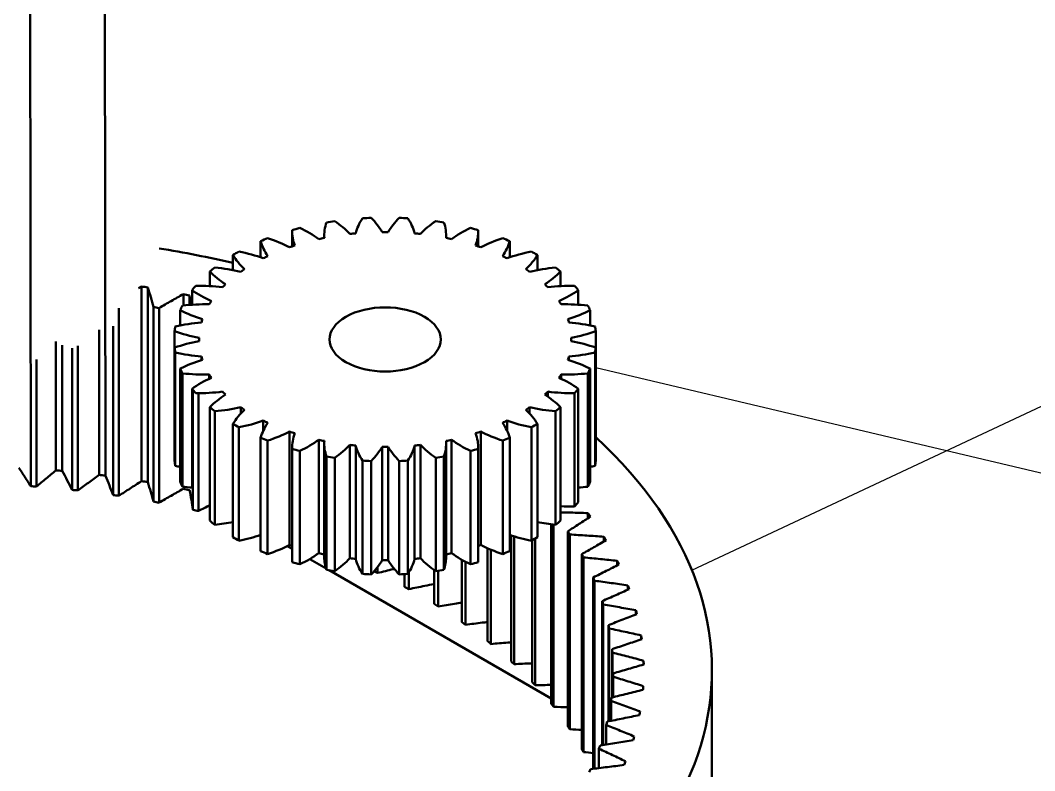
# Model space of a CAD drawing. Header units: inches. Extents: x 632 to 5727, y -9589 to -3994.
# Drawn here: x 769.9 to 822.1, y -4995.1 to -4956.5 of the extents above; entities that cross this region are included whole.
import ezdxf

# ---------------------------------------------------------------- set-up
doc = ezdxf.new("R2010")
doc.units = ezdxf.units.IN
doc.header["$MEASUREMENT"] = 0
doc.layers.add('visible line', color=7, linetype='Continuous', lineweight=50, plot=False)

msp = doc.modelspace()

# ---------------------------------------------------------------- linework, layer by layer
at = {"color": 2}
for p, q in [((804.48332, -4984.81819), (880.71413, -4949.06857)), ((799.54485, -4974.40399), (895.21887, -4997.00036))]:
    msp.add_line(p, q, dxfattribs=at)
at = {"layer": 'visible line', "extrusion": (-0.707107, -0.408248, 0.57735)}
for p, q in [((774.20649, -4875.22163, -5574.8673), (774.32023, -4979.9658)), ((770.33996, -4876.75823, -5574.8673), (770.47869, -4980.50522)), ((783.92522, -4968.16837), (783.92522, -4967.38557)), ((793.49903, -4968.16837), (793.49903, -4967.38557)), ((782.3065, -4968.73015), (782.3065, -4967.89255)), ((785.57935, -4967.73201), (785.57935, -4967.60593)), ((791.8449, -4967.73201), (791.8449, -4967.60593)), ((795.11775, -4968.73015), (795.11775, -4967.89255)), ((780.88159, -4969.3856), (780.88159, -4968.61164)), ((796.54266, -4969.3856), (796.54266, -4968.61164)), ((779.69461, -4970.20848), (779.69461, -4969.46266)), ((797.72964, -4970.20848), (797.72964, -4969.46266)), ((776.1829, -4970.2256), (776.1829, -4980.24078)), ((776.50444, -4970.27939), (776.50444, -4980.29458)), ((778.33315, -4970.62202), (778.33315, -4971.20406)), ((778.64814, -4970.68748), (778.64814, -4971.1753)), ((778.78161, -4971.16602), (778.78161, -4970.41975)), ((798.64264, -4971.16602), (798.64264, -4970.41975)), ((775.00882, -4971.34638), (775.00882, -4980.99972)), ((776.79376, -4971.28317), (776.79376, -4981.29836)), ((777.07806, -4971.33644), (777.07806, -4981.35163)), ((778.17035, -4972.22923), (778.17035, -4971.45384)), ((799.25389, -4972.22923), (799.25389, -4971.45384)), ((774.71923, -4972.27547), (774.71923, -4980.95697)), ((773.99342, -4972.45449), (773.99342, -4979.92389)), ((777.8794, -4973.37388), (777.8794, -4972.5335)), ((799.54485, -4973.37388), (799.54485, -4972.5335)), ((771.77354, -4973.06162), (771.77354, -4979.68781)), ((772.1043, -4973.24001), (772.1043, -4979.71767)), ((772.90508, -4973.27813), (772.90508, -4980.7243)), ((779.1407, -4973.04256), (779.1407, -4972.95369)), ((798.28355, -4973.04256), (798.28355, -4972.95369)), ((772.61138, -4973.401), (772.61138, -4980.69224)), ((777.8794, -4979.206), (777.8794, -4973.37388)), ((777.9176, -4979.45805), (777.9176, -4973.62593)), ((779.26066, -4974.01699), (779.26066, -4973.82587)), ((798.16359, -4974.01699), (798.16359, -4973.82587)), ((799.50665, -4979.45805), (799.50665, -4973.62593)), ((799.54485, -4979.206), (799.54485, -4973.37388)), ((770.77532, -4973.99388), (770.77532, -4980.52646)), ((778.17035, -4980.28566), (778.17035, -4974.45354)), ((778.28378, -4980.53005), (778.28378, -4974.69793)), ((779.66657, -4974.97517), (779.66657, -4974.76018)), ((797.75768, -4974.97517), (797.75768, -4974.76018)), ((799.14047, -4980.53005), (799.14047, -4974.69793)), ((799.25389, -4980.28566), (799.25389, -4974.45354)), ((778.78161, -4980.57348), (778.78161, -4975.48763)), ((778.8266, -4975.5456), (778.8266, -4981.71502)), ((779.10448, -4975.71735), (779.10448, -4981.77859)), ((797.07692, -4975.89534), (797.07692, -4975.63961)), ((798.45743, -4981.54905), (798.45743, -4975.71693)), ((798.64264, -4981.31975), (798.64264, -4975.48763)), ((779.69461, -4982.27684), (779.69461, -4976.44472)), ((781.28225, -4976.76905), (781.28225, -4976.43742)), ((796.142, -4976.76905), (796.142, -4976.43742)), ((797.72964, -4982.27684), (797.72964, -4976.44472)), ((779.94597, -4982.4841), (779.94597, -4976.65198)), ((779.94597, -4976.65198), (779.94597, -4976.65198)), ((779.94597, -4982.4841), (779.94597, -4976.65198)), ((797.47829, -4982.4841), (797.47829, -4976.65198)), ((780.88159, -4983.12786), (780.88159, -4977.29574)), ((781.19147, -4983.30677), (781.19147, -4977.47465)), ((782.44291, -4977.64733), (782.44291, -4977.12938)), ((794.98133, -4977.64733), (794.98133, -4977.12938)), ((796.23278, -4983.30677), (796.23278, -4977.47465)), ((796.54266, -4983.12786), (796.54266, -4977.29574)), ((782.3065, -4983.84695), (782.3065, -4978.01484)), ((783.79407, -4983.52659), (783.79407, -4977.69447)), ((793.63018, -4983.52659), (793.63018, -4977.69447)), ((795.11775, -4983.84695), (795.11775, -4978.01484)), ((782.66548, -4983.99208), (782.66548, -4978.15996)), ((783.92522, -4984.35393), (783.92522, -4978.52181)), ((785.29466, -4983.94763), (785.29466, -4978.11551)), ((785.57935, -4984.13357), (785.57935, -4978.30145)), ((786.89909, -4984.21183), (786.89909, -4978.37971)), ((787.20147, -4984.24261), (787.20147, -4978.4105)), ((788.5586, -4984.31116), (788.5586, -4978.47905)), ((788.86565, -4984.31116), (788.86565, -4978.47905)), ((790.22278, -4984.24261), (790.22278, -4978.4105)), ((790.52516, -4984.21183), (790.52516, -4978.37971)), ((791.8449, -4984.13357), (791.8449, -4978.30145)), ((792.12959, -4983.94763), (792.12959, -4978.11551)), ((793.49903, -4984.35393), (793.49903, -4978.52181)), ((794.75877, -4983.99208), (794.75877, -4978.15996)), ((783.92605, -4984.41226), (783.92605, -4978.58015)), ((784.32322, -4984.51919), (784.32322, -4978.68707)), ((785.69101, -4984.80662), (785.69101, -4978.9745)), ((786.11431, -4984.8721), (786.11431, -4979.03998)), ((791.30994, -4984.8721), (791.30994, -4979.03998)), ((791.73324, -4984.80662), (791.73324, -4978.9745)), ((793.10103, -4984.51919), (793.10103, -4978.68707)), ((793.4982, -4984.41226), (793.4982, -4978.58015)), ((787.54777, -4985.01803), (787.54777, -4979.18591)), ((787.98434, -4985.04008), (787.98434, -4979.20797)), ((789.43991, -4985.04008), (789.43991, -4979.20797)), ((789.87647, -4985.01803), (789.87647, -4979.18591)), ((799.13806, -4981.88762), (799.13806, -4982.15254)), ((779.94597, -4982.4841), (779.94597, -4982.4841)), ((797.25235, -4982.46079), (797.25235, -4991.69852)), ((797.37748, -4982.47432), (797.37748, -4991.85524)), ((795.18577, -4983.03218), (795.18577, -4989.51345)), ((795.34425, -4983.08281), (795.34425, -4989.65976)), ((796.42122, -4983.1997), (796.42122, -4990.73887)), ((798.10151, -4982.82821), (798.10151, -4992.8434)), ((798.20917, -4982.9892), (798.20917, -4993.00439)), ((799.96099, -4983.10114), (799.96099, -4983.3485)), ((793.97667, -4983.69396), (793.97667, -4988.48204)), ((794.15091, -4983.7692), (794.15091, -4988.62226)), ((796.27913, -4983.28092), (796.27913, -4990.58705)), ((792.6567, -4984.2895), (792.6567, -4987.49699)), ((798.82319, -4984.00188), (798.82319, -4994.01706)), ((798.91295, -4984.16648), (798.91295, -4994.18167)), ((788.31649, -4984.67319), (788.31649, -4984.96904)), ((792.846, -4984.39288), (792.846, -4987.63055)), ((800.64894, -4984.34234), (800.64894, -4984.57519)), ((789.70585, -4985.02787), (789.70585, -4985.68161)), ((789.9229, -4984.94564), (789.9229, -4985.80025)), ((791.23118, -4984.81863), (791.23118, -4986.56226)), ((791.43477, -4984.85389), (791.43477, -4986.68862)), ((799.41449, -4985.1996), (799.41449, -4995.04131)), ((799.48599, -4985.36717), (799.48599, -4995.03264)), ((801.19917, -4985.60624), (801.19917, -4985.827)), ((799.87303, -4986.41657), (799.87303, -4993.82877)), ((799.92597, -4986.58642), (799.92597, -4993.8203)), ((801.60944, -4986.88774), (801.60944, -4987.09841)), ((800.19695, -4987.64788), (800.19695, -4992.60325)), ((800.23113, -4987.81932), (800.23113, -4992.59641)), ((801.87811, -4988.18168), (801.87811, -4988.38391)), ((800.38496, -4988.88857), (800.38496, -4991.36982)), ((800.40024, -4989.06092), (800.40024, -4991.36612)), ((802.00409, -4989.48286), (802.00409, -4989.67804)), ((805.51901, -4999.99313), (805.51901, -4989.97795)), ((800.43261, -4990.30621), (800.43261, -4991.35828)), ((800.32812, -4991.55018), (800.32812, -4992.57699)), ((800.08718, -4992.78781), (800.08718, -4993.79449)), ((799.71077, -4994.01414), (799.71077, -4995.00534))]:
    msp.add_line(p, q, dxfattribs=at)
at = {"layer": 'visible line'}
for p, q in [((776.1829, -4970.2256), (776.02995, -4970.32261)), ((783.92605, -4983.73008), (783.6767, -4983.58612)), ((785.66871, -4984.7362), (784.83122, -4984.25268)), ((797.25235, -4991.42402), (785.82991, -4984.82927)), ((798.10151, -4991.91429), (798.02638, -4991.87091))]:
    msp.add_line(p, q, dxfattribs=at)
for centre, major_axis, start_param, end_param in [((791.72047, -4967.60593), (-6.14111, 0), -0.19098672, 0.03534983), ((788.71212, -4972.95369), (-10.85714, 0), -1.32917987, -1.28881401), ((781.47553, -4969.19083), (-6.14111, 0), -2.65334371, -2.42700715), ((793.2832, -4967.98878), (-6.14111, 0), -0.36551965, -0.1391831), ((788.71212, -4972.95369), (-10.85714, 0), -1.50371279, -1.46334693), ((782.71721, -4968.52248), (6.14111, 0), 0.31371602, 0.54005257), ((794.70703, -4968.52248), (-6.14111, 0), -0.54005257, -0.31371602), ((788.71212, -4972.95369), (-10.85714, 0), -1.67824572, -1.63787986), ((784.14105, -4967.98878), (6.14111, 0), 0.1391831, 0.36551965), ((795.94872, -4969.19083), (-6.14111, 0), -0.7145855, -0.48824895), ((788.71212, -4972.95369), (-10.85714, 0), -1.85277865, -1.81241278), ((785.70378, -4967.60593), (6.14111, 0), -0.03534983, 0.19098672), ((790.06633, -4967.38557), (-6.14111, 0), -0.0164538, 0.20988275), ((788.71212, -4972.95369), (-10.85714, 0), -1.15464694, -1.11428108), ((780.45372, -4969.9735), (-6.14111, 0), -2.47881078, -2.25247423), ((788.71212, -4972.95369), (-9.57143, 0), -1.41230381, -1.38022299), ((788.71212, -4972.95369), (-9.57143, 0), -1.58683673, -1.55475592), ((788.71212, -4972.95369), (-9.57143, 0), -1.76136966, -1.72928884), ((796.97053, -4969.9735), (-6.14111, 0), -0.88911843, -0.66278187), ((788.71212, -4972.95369), (-10.85714, 0), -2.02731157, -1.98694571), ((787.35792, -4967.38557), (6.14111, 0), -0.20988275, 0.0164538), ((788.71212, -4972.95369), (-10.85714, 0), -0.98011402, -0.93974816), ((788.37105, -4967.3344), (-6.14111, 0), 0.15807913, 0.38441568), ((779.68284, -4970.84673), (-6.14111, 0), -2.30427786, -2.0779413), ((788.71212, -4972.95369), (-9.57143, 0), -1.23777088, -1.20569007), ((788.71212, -4972.95369), (-9.57143, 0), -1.93590259, -1.90382177), ((797.74141, -4970.84673), (-6.14111, 0), -1.06365135, -0.8373148), ((789.0532, -4967.3344), (6.14111, 0), -0.38441568, -0.15807913), ((788.71212, -4972.95369), (-10.85714, 0), -2.2018445, -2.16147863), ((788.71212, -4972.95369), (-10.85714, 0), -0.80558109, -0.76521523), ((786.68613, -4967.45396), (-6.14111, 0), 0.33261205, 0.5589486), ((779.18631, -4971.78398), (-6.14111, 0), -2.12974493, -1.90340838), ((788.71212, -4972.95369), (-9.57143, 0), -1.06323796, -1.03115714), ((788.71212, -4972.95369), (-9.57143, 0), -2.11043551, -2.07835469), ((798.23794, -4971.78398), (-6.14111, 0), -1.23818428, -1.01184772), ((790.73812, -4967.45396), (6.14111, 0), -0.5589486, -0.33261205), ((788.71212, -4972.95369), (-10.85714, 0), -2.37637742, -2.33601156), ((788.71212, -4972.95369), (-9.57143, 0), -0.88870503, -0.85662422), ((788.71212, -4972.95369), (-9.57143, 0), -2.28496844, -2.25288762), ((788.71212, -4972.95369), (-10.85714, 0), -0.63104817, -0.59068231), ((785.06277, -4967.74063), (6.14111, 0), -2.63444768, -2.40811112), ((778.97922, -4972.75677), (-6.14111, 0), -1.95521201, -1.72887545), ((788.71212, -4972.95369), (-9.57143, 0), -0.71417211, -0.68209129), ((788.71212, -4972.95369), (-9.57143, 0), -2.45950136, -2.42742054), ((798.44503, -4972.75677), (-6.14111, 0), -1.4127172, -1.18638065), ((792.36148, -4967.74063), (6.14111, 0), -0.73348153, -0.50714498), ((788.71212, -4972.95369), (-10.85714, 0), -2.55091035, -2.51054448), ((788.71212, -4972.95369), (-10.85714, 0), -0.45651524, -0.41614938), ((779.06786, -4973.73554), (-6.14111, 0), -1.78067908, -1.55434253), ((788.71212, -4972.95369), (-9.57143, 0), -0.53963918, -0.50755837), ((788.71212, -4972.95369), (-9.57143, 0), -2.63403429, -2.60195347), ((798.35639, -4973.73554), (-6.14111, 0), -1.58725013, -1.36091357), ((788.71212, -4972.95369), (-10.85714, 0), -2.72544327, -2.68507741), ((783.55029, -4968.1857), (6.14111, 0), -2.45991475, -2.2335782), ((793.87396, -4968.1857), (6.14111, 0), -0.90801446, -0.6816779), ((788.71212, -4972.95369), (-10.85714, 0), -0.28198232, -0.24161646), ((779.44953, -4974.69056), (-6.14111, 0), -1.60614616, -1.3798096), ((788.71212, -4972.95369), (-9.57143, 0), -0.36510626, -0.33302544), ((788.71212, -4972.95369), (9.57143, 0), 0.33302544, 0.36510626), ((797.97472, -4974.69056), (-6.14111, 0), -1.76178305, -1.5354465), ((788.71212, -4972.95369), (10.85714, 0), 0.24161646, 0.28198232), ((782.19465, -4968.77564), (6.14111, 0), -2.28538183, -2.05904527), ((795.2296, -4968.77564), (6.14111, 0), -1.08254738, -0.85621083), ((788.71212, -4972.95369), (-10.85714, 0), -0.10744939, -0.06708353), ((780.11264, -4975.5928), (-6.14111, 0), -1.43161323, -1.20527668), ((788.71212, -4972.95369), (-9.57143, 0), -0.19057333, -0.15849252), ((788.71212, -4972.95369), (9.57143, 0), 0.15849252, 0.19057333), ((797.31161, -4975.5928), (-6.14111, 0), -1.93631598, -1.70997942), ((788.71212, -4972.95369), (10.85714, 0), 0.06708353, 0.10744939), ((781.03705, -4969.49253), (6.14111, 0), -2.1108489, -1.88451235), ((796.3872, -4969.49253), (6.14111, 0), -1.25708031, -1.03074375), ((781.03705, -4976.41485), (-6.14111, 0), -1.25708031, -1.03074375), ((788.71212, -4972.95369), (-9.57143, 0), -0.01604041, 0.01604041), ((788.71212, -4972.95369), (9.57143, 0), -0.01604041, 0.01604041), ((796.3872, -4976.41485), (-6.14111, 0), -2.1108489, -1.88451235), ((788.71212, -4972.95369), (-10.85714, 0), 0.06708353, 0.10744939), ((780.11264, -4970.31458), (6.14111, 0), -1.93631598, -1.70997942), ((788.71212, -4972.95369), (-9.57143, 0), 0.15849252, 0.19057333), ((788.71212, -4972.95369), (9.57143, 0), -0.19057333, -0.15849252), ((797.31161, -4970.31458), (6.14111, 0), -1.43161323, -1.20527668), ((788.71212, -4972.95369), (10.85714, 0), -0.10744939, -0.06708353), ((782.19465, -4977.13174), (-6.14111, 0), -1.08254738, -0.85621083), ((795.2296, -4977.13174), (-6.14111, 0), -2.28538183, -2.05904527), ((788.71212, -4972.95369), (-10.85714, 0), 0.24161646, 0.28198232), ((779.44953, -4971.21682), (6.14111, 0), -1.76178305, -1.5354465), ((788.71212, -4972.95369), (-9.57143, 0), 0.33302544, 0.36510626), ((788.71212, -4972.95369), (9.57143, 0), -0.36510626, -0.33302544), ((797.97472, -4971.21682), (6.14111, 0), -1.60614616, -1.3798096), ((788.71212, -4972.95369), (10.85714, 0), -0.28198232, -0.24161646), ((783.55029, -4977.72168), (-6.14111, 0), -0.90801446, -0.6816779), ((793.87396, -4977.72168), (-6.14111, 0), -2.45991475, -2.2335782), ((788.71212, -4972.95369), (10.85714, 0), -2.72544327, -2.68507741), ((779.06786, -4972.17184), (6.14111, 0), -1.58725013, -1.36091357), ((785.06277, -4978.16675), (-6.14111, 0), -0.73348153, -0.50714498), ((788.71212, -4972.95369), (9.57143, 0), -2.63403429, -2.60195347), ((788.71212, -4972.95369), (9.57143, 0), -0.53963918, -0.50755837), ((792.36148, -4978.16675), (-6.14111, 0), -2.63444768, -2.40811112), ((798.35639, -4972.17184), (6.14111, 0), -1.78067908, -1.55434253), ((788.71212, -4972.95369), (10.85714, 0), -0.45651524, -0.41614938), ((788.71212, -4972.95369), (10.85714, 0), -2.55091035, -2.51054424), ((778.97922, -4973.15061), (6.14111, 0), -1.41271627, -1.18638065), ((788.71212, -4972.95369), (9.57143, 0), -2.45950136, -2.42742054), ((788.71212, -4972.95369), (9.57143, 0), -0.71417211, -0.68209129), ((798.44503, -4973.15061), (6.14111, 0), -1.95521201, -1.72887545), ((788.71212, -4972.95369), (10.85714, 0), -0.63104817, -0.59068231), ((786.68613, -4978.45342), (-6.14111, 0), -0.5589486, -0.33261205), ((790.73812, -4978.45342), (6.14111, 0), 0.33261205, 0.5589486), ((788.71212, -4972.95369), (10.85714, 0), -2.37637742, -2.33601156), ((779.18631, -4974.1234), (6.14111, 0), -1.23818428, -1.01184772), ((788.37105, -4978.57299), (-6.14111, 0), -0.38441568, -0.15807913), ((788.71212, -4972.95369), (9.57143, 0), -2.28496844, -2.25288762), ((788.71212, -4972.95369), (9.57143, 0), -0.88870503, -0.85662422), ((789.0532, -4978.57299), (6.14111, 0), 0.15807913, 0.38441568), ((798.23794, -4974.1234), (6.14111, 0), -2.12974493, -1.90340838), ((788.71212, -4972.95369), (10.85714, 0), -0.80558109, -0.76521523), ((766.4429, -4989.97795), (-39.07611, 0), -0.56026441, 3.70185706), ((788.71212, -4972.95369), (10.85714, 0), -2.2018445, -2.16147863), ((779.68284, -4975.06065), (6.14111, 0), -1.06365135, -0.8373148), ((788.71212, -4972.95369), (9.57143, 0), -2.11043551, -2.07835469), ((790.06633, -4978.52181), (-6.14111, 0), -0.20988275, 0.0164538), ((788.71212, -4972.95369), (9.57143, 0), -1.06323796, -1.03115714), ((787.35792, -4978.52181), (6.14111, 0), -0.0164538, 0.20988275), ((797.74141, -4975.06065), (6.14111, 0), -2.30427786, -2.0779413), ((788.71212, -4972.95369), (10.85714, 0), -0.98011402, -0.93974816), ((780.45372, -4975.93388), (6.14111, 0), -0.88911843, -0.66278187), ((788.71212, -4972.95369), (9.57143, 0), -1.93590259, -1.90382177), ((791.72047, -4978.30145), (-6.14111, 0), -0.03534983, 0.19098672), ((781.47553, -4976.71655), (6.14111, 0), -0.7145855, -0.48824895), ((788.71212, -4972.95369), (9.57143, 0), -1.76136966, -1.72928884), ((793.2832, -4977.9186), (-6.14111, 0), 0.1391831, 0.36551965), ((782.71721, -4977.3849), (6.14111, 0), -0.54005257, -0.31371602), ((788.71212, -4972.95369), (9.57143, 0), -1.58683673, -1.55475592), ((794.70703, -4977.3849), (-6.14111, 0), 0.31371602, 0.54005257), ((784.14105, -4977.9186), (6.14111, 0), -0.36551965, -0.1391831), ((788.71212, -4972.95369), (9.57143, 0), -1.41230381, -1.38022299), ((795.94872, -4976.71655), (6.14111, 0), -2.65334371, -2.42700715), ((785.70378, -4978.30145), (6.14111, 0), -0.19098672, 0.03534983), ((788.71212, -4972.95369), (9.57143, 0), -1.23777088, -1.20569007), ((796.97053, -4975.93388), (6.14111, 0), -2.47881078, -2.25247423), ((788.71212, -4972.95369), (10.85714, 0), -2.02731157, -1.98694571), ((788.71212, -4972.95369), (10.85714, 0), -1.85277865, -1.81241278), ((788.71212, -4972.95369), (10.85714, 0), -1.32917987, -1.28881401), ((788.71212, -4972.95369), (10.85714, 0), -1.15464694, -1.11428108), ((788.71212, -4978.78581), (-10.85714, 0), 0.06708353, 0.10744939), ((780.11264, -4976.1467), (6.14111, 0), -1.93631598, -1.89259798), ((788.71212, -4972.95369), (10.85714, 0), -1.67824572, -1.63787986), ((788.71212, -4972.95369), (10.85714, 0), -1.50371279, -1.46334693), ((797.31161, -4976.1467), (6.14111, 0), -1.24899468, -1.20527668), ((788.71212, -4978.78581), (10.85714, 0), -0.10744939, -0.06708353), ((788.71212, -4978.78581), (-10.85714, 0), 0.24161646, 0.28198232), ((779.44953, -4977.04894), (6.14111, 0), -1.76178305, -1.6797734), ((797.97472, -4977.04894), (6.14111, 0), -1.46181925, -1.3798096), ((788.71212, -4978.78581), (10.85714, 0), -0.28198232, -0.24161646), ((779.06786, -4978.00396), (6.14111, 0), -1.48705574, -1.46856042), ((798.35639, -4978.00396), (6.14111, 0), -1.67303223, -1.55434253), ((788.71212, -4978.78581), (10.85714, 0), -0.45651524, -0.41614938), ((788.71212, -4978.78581), (10.85714, 0), -2.55091035, -2.51054424), ((778.97922, -4978.98273), (6.14111, 0), -1.41271627, -1.25583855), ((798.44503, -4978.98273), (6.14111, 0), -1.8857541, -1.72887545), ((788.71212, -4978.78581), (10.85714, 0), -0.63104817, -0.59068231), ((788.71212, -4978.78581), (10.85714, 0), -2.37637742, -2.33601156), ((779.18631, -4979.95552), (6.14111, 0), -1.23818428, -1.03783944), ((798.23794, -4979.95552), (6.14111, 0), -2.10375322, -1.90340838), ((788.71212, -4978.78581), (10.85714, 0), -0.80558109, -0.76521523), ((779.68284, -4980.89277), (6.14111, 0), -1.06365135, -0.8373148), ((788.71212, -4978.78581), (9.57143, 0), -2.11043551, -2.09453917), ((788.71212, -4978.78581), (9.57143, 0), -1.04705349, -1.03115714), ((797.74141, -4980.89277), (6.14111, 0), -2.30427786, -2.0779413), ((788.71212, -4978.78581), (10.85714, 0), -2.2018445, -2.16147863), ((780.45372, -4981.766), (6.14111, 0), -0.88911843, -0.66278187), ((788.71212, -4978.78581), (9.57143, 0), -1.93590259, -1.90424594), ((791.72047, -4984.13357), (-6.14111, 0), 0, 0.19098672), ((781.47553, -4982.54867), (6.14111, 0), -0.7145855, -0.48824895), ((788.71212, -4978.78581), (9.57143, 0), -1.76136966, -1.72928884), ((793.2832, -4983.75072), (-6.14111, 0), 0.1391831, 0.36551965), ((784.14105, -4983.75072), (6.14111, 0), -0.36551965, -0.1391831), ((788.71212, -4978.78581), (9.57143, 0), -1.41230381, -1.38022299), ((795.94872, -4982.54867), (6.14111, 0), -2.65334371, -2.42700715), ((785.70378, -4984.13357), (6.14111, 0), -0.19098672, 0), ((788.71212, -4978.78581), (9.57143, 0), -1.23734671, -1.20569007), ((796.97053, -4981.766), (6.14111, 0), -2.47881078, -2.25247423), ((788.71212, -4978.78581), (10.85714, 0), -0.98011402, -0.93974816), ((790.06633, -4984.35393), (-6.14111, 0), 0, 0.0164538), ((788.71212, -4978.78581), (10.85714, 0), -2.02731157, -1.98694571), ((788.71212, -4978.78581), (10.85714, 0), -1.85277865, -1.81241278), ((782.71721, -4983.21702), (6.14111, 0), -0.54005257, -0.31371602), ((788.71212, -4978.78581), (9.57143, 0), -1.58683673, -1.55475592), ((794.70703, -4983.21702), (-6.14111, 0), 0.31371602, 0.54005257), ((788.71212, -4978.78581), (10.85714, 0), -1.32917987, -1.28881401), ((788.71212, -4978.78581), (10.85714, 0), -1.15464694, -1.11428108), ((787.35792, -4984.35393), (6.14111, 0), -0.0164538, 0), ((788.71212, -4978.78581), (10.85714, 0), -1.67824572, -1.63787986), ((788.71212, -4978.78581), (10.85714, 0), -1.50371279, -1.46334693)]:
    msp.add_ellipse(centre, major_axis=major_axis, ratio=0.57735027, start_param=start_param, end_param=end_param, dxfattribs=at)
at = {"layer": 'visible line', "extrusion": (-5.23853e-32, 4.71845e-16, -1)}
msp.add_ellipse((766.4429, -4989.97795), major_axis=(39.07611, 0), ratio=0.57735027, start_param=4.98839339, end_param=5.09086174, dxfattribs=at)
at = {"layer": 'visible line', "extrusion": (9.9378e-30, 1.66533e-16, -1)}
msp.add_ellipse((788.71212, -4972.95369), major_axis=(-2.85714, 0), ratio=0.57735027, start_param=-5.49778714, end_param=0.78539816, dxfattribs=at)
at = {"layer": 'visible line'}
for points, knots in [([(776.1829, -4970.2256), (776.23656, -4970.23442), (776.29019, -4970.24331), (776.39737, -4970.26124), (776.45092, -4970.27028), (776.50444, -4970.27939)], [0, 0, 0, 0, 0.47762487, 0.47762487, 0.95524974, 0.95524974, 0.95524974, 0.95524974]), ([(776.50444, -4970.27939), (776.55596, -4970.44624), (776.60501, -4970.61346), (776.70059, -4970.94803), (776.74717, -4971.1156), (776.79376, -4971.28317)], [0, 0, 0, 0, 2.5128792, 2.5128792, 5.02821938, 5.02821938, 5.02821938, 5.02821938]), ([(777.07806, -4971.33644), (777.2862, -4971.21659), (777.49434, -4971.09674), (777.91198, -4970.85833), (778.12175, -4970.73961), (778.33315, -4970.62202)], [0, 0, 0, 0, 2.51636883, 2.51636883, 5.03027567, 5.03027567, 5.03027567, 5.03027567]), ([(778.33315, -4970.62202), (778.38574, -4970.63279), (778.43828, -4970.64363), (778.54327, -4970.66545), (778.59573, -4970.67643), (778.64814, -4970.68748)], [0, 0, 0, 0, 0.47762487, 0.47762487, 0.95524974, 0.95524974, 0.95524974, 0.95524974]), ([(776.79376, -4971.28317), (776.84121, -4971.29193), (776.88863, -4971.30075), (776.9834, -4971.31851), (777.03075, -4971.32744), (777.07806, -4971.33644)], [0, 0, 0, 0, 0.426448268, 0.426448268, 0.852896536, 0.852896536, 0.852896536, 0.852896536]), ([(770.47869, -4980.50522), (770.37802, -4980.34576), (770.27735, -4980.18631), (770.07383, -4979.86823), (769.97086, -4979.70939), (769.86557, -4979.55119)], [0, 0, 0, 0, 2.51636883, 2.51636883, 5.03027566, 5.03027566, 5.03027566, 5.03027566]), ([(771.77354, -4979.68781), (771.60451, -4979.82637), (771.43744, -4979.96587), (771.10551, -4980.24561), (770.94041, -4980.38603), (770.77532, -4980.52646)], [0, 0, 0, 0, 2.5128792, 2.5128792, 5.02821938, 5.02821938, 5.02821938, 5.02821938]), ([(772.1043, -4979.71767), (772.04921, -4979.71255), (771.99411, -4979.7075), (771.88386, -4979.69754), (771.82871, -4979.69264), (771.77354, -4979.68781)], [0, 0, 0, 0, 0.47762487, 0.47762487, 0.95524974, 0.95524974, 0.95524974, 0.95524974]), ([(772.61138, -4980.69224), (772.52843, -4980.52941), (772.44548, -4980.36659), (772.27731, -4980.0417), (772.19199, -4979.87942), (772.1043, -4979.71767)], [0, 0, 0, 0, 2.51636883, 2.51636883, 5.03027566, 5.03027566, 5.03027566, 5.03027566]), ([(773.99342, -4979.92389), (773.8095, -4980.05598), (773.62745, -4980.18908), (773.26545, -4980.4561), (773.08527, -4980.5902), (772.90508, -4980.7243)], [0, 0, 0, 0, 2.5128792, 2.5128792, 5.02821938, 5.02821938, 5.02821938, 5.02821938]), ([(774.32023, -4979.9658), (774.26582, -4979.95867), (774.21138, -4979.95161), (774.10244, -4979.93764), (774.04795, -4979.93073), (773.99342, -4979.92389)], [0, 0, 0, 0, 0.47762487, 0.47762487, 0.95524974, 0.95524974, 0.95524974, 0.95524974]), ([(774.71923, -4980.95697), (774.65433, -4980.79144), (774.58943, -4980.62591), (774.4573, -4980.29551), (774.38998, -4980.13043), (774.32023, -4979.9658)], [0, 0, 0, 0, 2.51636883, 2.51636883, 5.03027566, 5.03027566, 5.03027566, 5.03027566]), ([(770.77532, -4980.52646), (770.72591, -4980.52279), (770.67649, -4980.51919), (770.57761, -4980.51211), (770.52816, -4980.50863), (770.47869, -4980.50522)], [0, 0, 0, 0, 0.426448268, 0.426448268, 0.852896536, 0.852896536, 0.852896536, 0.852896536]), ([(776.1829, -4980.24078), (775.98483, -4980.36587), (775.78853, -4980.49204), (775.39793, -4980.74526), (775.20337, -4980.87249), (775.00882, -4980.99972)], [0, 0, 0, 0, 2.5128792, 2.5128792, 5.02821938, 5.02821938, 5.02821938, 5.02821938]), ([(776.50444, -4980.29458), (776.45092, -4980.28546), (776.39737, -4980.27643), (776.29019, -4980.25849), (776.23656, -4980.2496), (776.1829, -4980.24078)], [0, 0, 0, 0, 0.47762487, 0.47762487, 0.95524974, 0.95524974, 0.95524974, 0.95524974]), ([(776.79376, -4981.29836), (776.74717, -4981.13078), (776.70059, -4980.96321), (776.60501, -4980.62864), (776.55596, -4980.46143), (776.50444, -4980.29458)], [0, 0, 0, 0, 2.51636883, 2.51636883, 5.03027566, 5.03027566, 5.03027566, 5.03027566]), ([(778.33315, -4980.6372), (778.12175, -4980.75479), (777.91198, -4980.87351), (777.49434, -4981.11193), (777.2862, -4981.23178), (777.07806, -4981.35163)], [0, 0, 0, 0, 2.5128792, 2.5128792, 5.02821938, 5.02821938, 5.02821938, 5.02821938]), ([(778.64814, -4980.70267), (778.59573, -4980.69161), (778.54327, -4980.68063), (778.43828, -4980.65881), (778.38574, -4980.64797), (778.33315, -4980.6372)], [0, 0, 0, 0, 0.47762487, 0.47762487, 0.95524974, 0.95524974, 0.95524974, 0.95524974]), ([(772.90508, -4980.7243), (772.85617, -4980.71883), (772.80724, -4980.71342), (772.70934, -4980.70274), (772.66037, -4980.69745), (772.61138, -4980.69224)], [0, 0, 0, 0, 0.426448268, 0.426448268, 0.852896536, 0.852896536, 0.852896536, 0.852896536]), ([(775.00882, -4980.99972), (774.96061, -4980.99247), (774.91237, -4980.98529), (774.81584, -4980.97104), (774.76755, -4980.96397), (774.71923, -4980.95697)], [0, 0, 0, 0, 0.426448268, 0.426448268, 0.852896536, 0.852896536, 0.852896536, 0.852896536]), ([(778.8266, -4981.71502), (778.79852, -4981.54608), (778.77044, -4981.37714), (778.71181, -4981.03974), (778.68123, -4980.87107), (778.64814, -4980.70267)], [0, 0, 0, 0, 2.51636883, 2.51636883, 5.03027566, 5.03027566, 5.03027566, 5.03027566]), ([(777.07806, -4981.35163), (777.03075, -4981.34263), (776.9834, -4981.33369), (776.88863, -4981.31593), (776.84121, -4981.30712), (776.79376, -4981.29836)], [0, 0, 0, 0, 0.426448268, 0.426448268, 0.852896536, 0.852896536, 0.852896536, 0.852896536]), ([(779.10448, -4981.77859), (779.05825, -4981.76788), (779.01198, -4981.75723), (778.91935, -4981.73604), (778.873, -4981.7255), (778.8266, -4981.71502)], [0, 0, 0, 0, 0.426448268, 0.426448268, 0.852896536, 0.852896536, 0.852896536, 0.852896536]), ([(797.72964, -4981.84845), (797.90594, -4981.85269), (798.08221, -4981.85705), (798.55162, -4981.86933), (798.84501, -4981.87775), (799.13806, -4981.88762)], [1.00574933, 1.00574933, 1.00574933, 1.00574933, 2.51636884, 2.51636884, 5.03027568, 5.03027568, 5.03027568, 5.03027568]), ([(799.26849, -4982.06563), (799.07668, -4982.19393), (798.88282, -4982.32135), (798.49331, -4982.57514), (798.29741, -4982.70167), (798.10151, -4982.82821)], [0, 0, 0, 0, 2.5128792, 2.5128792, 5.02821938, 5.02821938, 5.02821938, 5.02821938]), ([(799.13806, -4981.88762), (799.16004, -4981.91723), (799.1819, -4981.94687), (799.22538, -4982.00621), (799.247, -4982.0359), (799.26849, -4982.06563)], [0, 0, 0, 0, 0.47762487, 0.47762487, 0.95524974, 0.95524974, 0.95524974, 0.95524974]), ([(798.10151, -4982.82821), (798.11966, -4982.855), (798.1377, -4982.88181), (798.17359, -4982.93547), (798.19143, -4982.96233), (798.20917, -4982.9892)], [0, 0, 0, 0, 0.426448268, 0.426448268, 0.852896536, 0.852896536, 0.852896536, 0.852896536]), ([(798.20917, -4982.9892), (798.50153, -4983.0069), (798.79389, -4983.0246), (799.37774, -4983.06141), (799.66961, -4983.08055), (799.96099, -4983.10114)], [0, 0, 0, 0, 2.51636883, 2.51636883, 5.03027567, 5.03027567, 5.03027567, 5.03027567]), ([(799.96099, -4983.10114), (799.97967, -4983.13149), (799.99823, -4983.16187), (800.0351, -4983.22268), (800.05341, -4983.25311), (800.0716, -4983.28356)], [0, 0, 0, 0, 0.47762487, 0.47762487, 0.95524974, 0.95524974, 0.95524974, 0.95524974]), ([(800.0716, -4983.28356), (799.86608, -4983.40458), (799.65861, -4983.52464), (799.24201, -4983.76366), (799.0326, -4983.88277), (798.82319, -4984.00188)], [0, 0, 0, 0, 2.5128792, 2.5128792, 5.02821938, 5.02821938, 5.02821938, 5.02821938]), ([(798.82319, -4984.00188), (798.83836, -4984.02927), (798.85343, -4984.05669), (798.88335, -4984.11156), (798.8982, -4984.13901), (798.91295, -4984.16648)], [0, 0, 0, 0, 0.426448268, 0.426448268, 0.852896536, 0.852896536, 0.852896536, 0.852896536]), ([(798.91295, -4984.16648), (799.20278, -4984.19485), (799.49261, -4984.22322), (800.07123, -4984.28134), (800.36041, -4984.31113), (800.64894, -4984.34234)], [0, 0, 0, 0, 2.51636883, 2.51636883, 5.03027567, 5.03027567, 5.03027567, 5.03027567]), ([(789.17641, -4984.75817), (789.16027, -4984.76209), (789.14412, -4984.76602), (788.85726, -4984.83584), (788.58687, -4984.90244), (788.31649, -4984.96904)], [2.36293619, 2.36293619, 2.36293619, 2.36293619, 2.5128792, 2.5128792, 5.02821938, 5.02821938, 5.02821938, 5.02821938]), ([(800.73929, -4984.52845), (800.52089, -4984.6417), (800.30065, -4984.75392), (799.85863, -4984.9772), (799.63656, -4985.0884), (799.41449, -4985.1996)], [0, 0, 0, 0, 2.5128792, 2.5128792, 5.02821938, 5.02821938, 5.02821938, 5.02821938]), ([(800.64894, -4984.34234), (800.66426, -4984.37332), (800.67944, -4984.40432), (800.70956, -4984.46635), (800.72449, -4984.49739), (800.73929, -4984.52845)], [0, 0, 0, 0, 0.47762487, 0.47762487, 0.95524974, 0.95524974, 0.95524974, 0.95524974]), ([(788.31649, -4984.96904), (788.27836, -4984.95054), (788.24015, -4984.93208), (788.18064, -4984.90345), (788.15939, -4984.89325), (788.13811, -4984.88307)], [0, 0, 0, 0, 0.426448268, 0.426448268, 0.663044605, 0.663044605, 0.663044605, 0.663044605]), ([(799.41449, -4985.1996), (799.42662, -4985.2275), (799.43865, -4985.25541), (799.46248, -4985.31127), (799.47429, -4985.33921), (799.48599, -4985.36717)], [0, 0, 0, 0, 0.426448268, 0.426448268, 0.852896536, 0.852896536, 0.852896536, 0.852896536]), ([(789.9229, -4985.80025), (789.88688, -4985.78039), (789.85078, -4985.76057), (789.77843, -4985.72102), (789.74217, -4985.70129), (789.70585, -4985.68161)], [0, 0, 0, 0, 0.426448268, 0.426448268, 0.852896536, 0.852896536, 0.852896536, 0.852896536]), ([(791.23118, -4985.53625), (791.07212, -4985.56762), (790.91327, -4985.59934), (790.47721, -4985.68712), (790.20006, -4985.74369), (789.9229, -4985.80025)], [1.07450095, 1.07450095, 1.07450095, 1.07450095, 2.5128792, 2.5128792, 5.02821938, 5.02821938, 5.02821938, 5.02821938]), ([(799.48599, -4985.36717), (799.77212, -4985.40609), (800.05824, -4985.44501), (800.62932, -4985.5242), (800.91465, -4985.56452), (801.19917, -4985.60624)], [0, 0, 0, 0, 2.51636883, 2.51636883, 5.03027567, 5.03027567, 5.03027567, 5.03027567]), ([(801.26889, -4985.79528), (801.03849, -4985.9003), (800.80636, -4986.00423), (800.34071, -4986.21088), (800.10687, -4986.31373), (799.87303, -4986.41657)], [0, 0, 0, 0, 2.5128792, 2.5128792, 5.02821938, 5.02821938, 5.02821938, 5.02821938]), ([(801.19917, -4985.60624), (801.21104, -4985.63771), (801.22279, -4985.6692), (801.24603, -4985.73222), (801.25753, -4985.76374), (801.26889, -4985.79528)], [0, 0, 0, 0, 0.47762487, 0.47762487, 0.95524974, 0.95524974, 0.95524974, 0.95524974]), ([(791.43477, -4986.68862), (791.401, -4986.66747), (791.36715, -4986.64637), (791.29928, -4986.60425), (791.26527, -4986.58323), (791.23118, -4986.56226)], [0, 0, 0, 0, 0.426448268, 0.426448268, 0.852896536, 0.852896536, 0.852896536, 0.852896536]), ([(792.6567, -4986.49082), (792.53216, -4986.51052), (792.40772, -4986.53041), (792.00038, -4986.59601), (791.71758, -4986.64231), (791.43477, -4986.68862)], [1.40778644, 1.40778644, 1.40778644, 1.40778644, 2.5128792, 2.5128792, 5.02821938, 5.02821938, 5.02821938, 5.02821938]), ([(799.87303, -4986.41657), (799.88207, -4986.44486), (799.891, -4986.47315), (799.90865, -4986.52977), (799.91737, -4986.55809), (799.92597, -4986.58642)], [0, 0, 0, 0, 0.426448268, 0.426448268, 0.852896536, 0.852896536, 0.852896536, 0.852896536]), ([(799.92597, -4986.58642), (800.20725, -4986.63574), (800.48852, -4986.68506), (801.04975, -4986.785), (801.33007, -4986.83569), (801.60944, -4986.88774)], [0, 0, 0, 0, 2.51636883, 2.51636883, 5.03027567, 5.03027567, 5.03027567, 5.03027567]), ([(801.60944, -4986.88774), (801.61783, -4986.91958), (801.6261, -4986.95144), (801.64237, -4987.01518), (801.65038, -4987.04706), (801.65825, -4987.07895)], [0, 0, 0, 0, 0.47762487, 0.47762487, 0.95524974, 0.95524974, 0.95524974, 0.95524974]), ([(801.65825, -4987.07895), (801.41678, -4987.17533), (801.1737, -4987.27055), (800.68628, -4987.45973), (800.44162, -4987.5538), (800.19695, -4987.64788)], [0, 0, 0, 0, 2.5128792, 2.5128792, 5.02821938, 5.02821938, 5.02821938, 5.02821938]), ([(792.846, -4987.63055), (792.81462, -4987.60821), (792.78315, -4987.58591), (792.72005, -4987.54139), (792.68842, -4987.51917), (792.6567, -4987.49699)], [0, 0, 0, 0, 0.426448268, 0.426448268, 0.852896536, 0.852896536, 0.852896536, 0.852896536]), ([(793.97667, -4987.49114), (793.8871, -4987.50192), (793.79757, -4987.51279), (793.42065, -4987.55884), (793.13332, -4987.59469), (792.846, -4987.63055)], [1.72982316, 1.72982316, 1.72982316, 1.72982316, 2.5128792, 2.5128792, 5.02821938, 5.02821938, 5.02821938, 5.02821938]), ([(800.19695, -4987.64788), (800.20287, -4987.67644), (800.20867, -4987.70501), (800.22007, -4987.76215), (800.22565, -4987.79073), (800.23113, -4987.81932)], [0, 0, 0, 0, 0.426448268, 0.426448268, 0.852896536, 0.852896536, 0.852896536, 0.852896536]), ([(800.23113, -4987.81932), (800.50642, -4987.87884), (800.78171, -4987.93837), (801.33083, -4988.05866), (801.60502, -4988.11951), (801.87811, -4988.18168)], [0, 0, 0, 0, 2.51636883, 2.51636883, 5.03027568, 5.03027568, 5.03027568, 5.03027568]), ([(801.90582, -4988.3743), (801.65424, -4988.46164), (801.4012, -4988.54777), (800.89398, -4988.71871), (800.63947, -4988.80364), (800.38496, -4988.88857)], [0, 0, 0, 0, 2.5128792, 2.5128792, 5.02821938, 5.02821938, 5.02821938, 5.02821938]), ([(801.87811, -4988.18168), (801.88299, -4988.21377), (801.88774, -4988.24587), (801.89697, -4988.31007), (801.90146, -4988.34218), (801.90582, -4988.3743)], [0, 0, 0, 0, 0.47762487, 0.47762487, 0.95524974, 0.95524974, 0.95524974, 0.95524974]), ([(794.15091, -4988.62226), (794.12205, -4988.59882), (794.0931, -4988.57541), (794.03502, -4988.52867), (794.00589, -4988.50534), (793.97667, -4988.48204)], [0, 0, 0, 0, 0.426448268, 0.426448268, 0.852896536, 0.852896536, 0.852896536, 0.852896536]), ([(795.18577, -4988.53357), (795.1315, -4988.53809), (795.07724, -4988.54264), (794.73228, -4988.57174), (794.4416, -4988.597), (794.15091, -4988.62226)], [2.04356311, 2.04356311, 2.04356311, 2.04356311, 2.5128792, 2.5128792, 5.02821938, 5.02821938, 5.02821938, 5.02821938]), ([(800.38496, -4988.88857), (800.38773, -4988.91729), (800.39038, -4988.94601), (800.39547, -4989.00346), (800.39791, -4989.03219), (800.40024, -4989.06092)], [0, 0, 0, 0, 0.426448268, 0.426448268, 0.852896536, 0.852896536, 0.852896536, 0.852896536]), ([(800.40024, -4989.06092), (800.66844, -4989.1304), (800.93663, -4989.19988), (801.47143, -4989.34004), (801.73838, -4989.41081), (802.00409, -4989.48286)], [0, 0, 0, 0, 2.51636884, 2.51636884, 5.03027569, 5.03027569, 5.03027569, 5.03027569]), ([(802.00409, -4989.48286), (802.00544, -4989.51506), (802.00665, -4989.54727), (802.00882, -4989.61168), (802.00977, -4989.64389), (802.01059, -4989.6761)], [0, 0, 0, 0, 0.47762487, 0.47762487, 0.95524974, 0.95524974, 0.95524974, 0.95524974]), ([(795.34425, -4989.65976), (795.31803, -4989.63531), (795.2917, -4989.61089), (795.23888, -4989.56212), (795.21237, -4989.53777), (795.18577, -4989.51345)], [0, 0, 0, 0, 0.426448268, 0.426448268, 0.852896536, 0.852896536, 0.852896536, 0.852896536]), ([(796.27913, -4989.61415), (796.26036, -4989.61503), (796.2416, -4989.61591), (795.93001, -4989.63063), (795.63713, -4989.6452), (795.34425, -4989.65976)], [2.35169679, 2.35169679, 2.35169679, 2.35169679, 2.5128792, 2.5128792, 5.02821938, 5.02821938, 5.02821938, 5.02821938]), ([(802.01059, -4989.6761), (801.74992, -4989.75405), (801.48792, -4989.83074), (800.96295, -4989.98277), (800.69962, -4990.05821), (800.4363, -4990.13365)], [0, 0, 0, 0, 2.5128792, 2.5128792, 5.02821938, 5.02821938, 5.02821938, 5.02821938]), ([(800.4363, -4990.13365), (800.4359, -4990.16241), (800.4354, -4990.19117), (800.43417, -4990.24869), (800.43344, -4990.27745), (800.43261, -4990.30621)], [0, 0, 0, 0, 0.426448268, 0.426448268, 0.852896536, 0.852896536, 0.852896536, 0.852896536]), ([(800.43261, -4990.30621), (800.69263, -4990.38537), (800.95266, -4990.46454), (801.47098, -4990.624), (801.72963, -4990.70439), (801.98688, -4990.78603)], [0, 0, 0, 0, 2.51636883, 2.51636883, 5.03027567, 5.03027567, 5.03027567, 5.03027567]), ([(796.42122, -4990.73887), (796.39773, -4990.71351), (796.37415, -4990.68817), (796.32678, -4990.63757), (796.303, -4990.61229), (796.27913, -4990.58705)], [0, 0, 0, 0, 0.426448268, 0.426448268, 0.852896536, 0.852896536, 0.852896536, 0.852896536]), ([(801.97214, -4990.97912), (801.70343, -4991.04737), (801.43354, -4991.11431), (800.89292, -4991.24681), (800.62183, -4991.31246), (800.35075, -4991.3781)], [0, 0, 0, 0, 2.5128792, 2.5128792, 5.02821938, 5.02821938, 5.02821938, 5.02821938]), ([(801.98688, -4990.78603), (801.98469, -4990.81822), (801.98236, -4990.8504), (801.97744, -4990.91477), (801.97486, -4990.94695), (801.97214, -4990.97912)], [0, 0, 0, 0, 0.47762487, 0.47762487, 0.95524974, 0.95524974, 0.95524974, 0.95524974]), ([(800.35075, -4991.3781), (800.3472, -4991.40679), (800.34353, -4991.43547), (800.33599, -4991.49283), (800.33211, -4991.52151), (800.32812, -4991.55018)], [0, 0, 0, 0, 0.426448268, 0.426448268, 0.852896536, 0.852896536, 0.852896536, 0.852896536]), ([(800.32812, -4991.55018), (800.57892, -4991.6387), (800.82972, -4991.72723), (801.32949, -4991.90535), (801.57878, -4991.99505), (801.82655, -4992.08594)], [0, 0, 0, 0, 2.51636883, 2.51636883, 5.03027568, 5.03027568, 5.03027568, 5.03027568]), ([(797.37748, -4991.85524), (797.35682, -4991.82907), (797.33607, -4991.80292), (797.29436, -4991.75068), (797.2734, -4991.72459), (797.25235, -4991.69852)], [0, 0, 0, 0, 0.426448268, 0.426448268, 0.852896536, 0.852896536, 0.852896536, 0.852896536]), ([(801.82655, -4992.08594), (801.82082, -4992.11799), (801.81497, -4992.15002), (801.80299, -4992.21408), (801.79687, -4992.2461), (801.79062, -4992.27811)], [0, 0, 0, 0, 0.47762487, 0.47762487, 0.95524974, 0.95524974, 0.95524974, 0.95524974]), ([(800.12867, -4992.61691), (800.12197, -4992.64541), (800.11517, -4992.67391), (800.10134, -4992.73087), (800.09431, -4992.75935), (800.08718, -4992.78781)], [0, 0, 0, 0, 0.426448268, 0.426448268, 0.852896536, 0.852896536, 0.852896536, 0.852896536]), ([(801.79062, -4992.27811), (801.51496, -4992.33638), (801.23826, -4992.3933), (800.68417, -4992.50574), (800.40642, -4992.56133), (800.12867, -4992.61691)], [0, 0, 0, 0, 2.5128792, 2.5128792, 5.02821938, 5.02821938, 5.02821938, 5.02821938]), ([(798.20917, -4993.00439), (798.19143, -4992.97751), (798.17359, -4992.95065), (798.1377, -4992.89699), (798.11966, -4992.87018), (798.10151, -4992.8434)], [0, 0, 0, 0, 0.426448268, 0.426448268, 0.852896536, 0.852896536, 0.852896536, 0.852896536]), ([(800.08718, -4992.78781), (800.32775, -4992.88535), (800.56833, -4992.98288), (801.04752, -4993.17894), (801.28645, -4993.27759), (801.52374, -4993.37737)], [0, 0, 0, 0, 2.51636884, 2.51636884, 5.03027569, 5.03027569, 5.03027569, 5.03027569]), ([(801.46677, -4993.56783), (801.18527, -4993.61589), (800.90287, -4993.66257), (800.33754, -4993.75449), (800.05425, -4993.7998), (799.77095, -4993.8451)], [0, 0, 0, 0, 2.5128792, 2.5128792, 5.02821938, 5.02821938, 5.02821938, 5.02821938]), ([(801.52374, -4993.37737), (801.5145, -4993.40914), (801.50514, -4993.4409), (801.48615, -4993.50439), (801.47653, -4993.53612), (801.46677, -4993.56783)], [0, 0, 0, 0, 0.47762487, 0.47762487, 0.95524974, 0.95524974, 0.95524974, 0.95524974]), ([(798.91295, -4994.18167), (798.8982, -4994.1542), (798.88335, -4994.12674), (798.85343, -4994.07187), (798.83836, -4994.04446), (798.82319, -4994.01706)], [0, 0, 0, 0, 0.426448268, 0.426448268, 0.852896536, 0.852896536, 0.852896536, 0.852896536]), ([(799.77095, -4993.8451), (799.76114, -4993.8733), (799.75121, -4993.90148), (799.73115, -4993.95783), (799.72102, -4993.98599), (799.71077, -4994.01414)], [0, 0, 0, 0, 0.426448268, 0.426448268, 0.852896536, 0.852896536, 0.852896536, 0.852896536]), ([(799.71077, -4994.01414), (799.94015, -4994.12028), (800.16952, -4994.22643), (800.62621, -4994.43964), (800.85382, -4994.54684), (801.07967, -4994.65511)], [0, 0, 0, 0, 2.51636884, 2.51636884, 5.03027569, 5.03027569, 5.03027569, 5.03027569]), ([(801.07967, -4994.65511), (801.06697, -4994.68648), (801.05413, -4994.71783), (801.02821, -4994.78049), (801.01512, -4994.81181), (801.0019, -4994.8431)], [0, 0, 0, 0, 0.47762487, 0.47762487, 0.95524974, 0.95524974, 0.95524974, 0.95524974]), ([(799.27903, -4995.05771), (799.26614, -4995.0855), (799.25314, -4995.11326), (799.22693, -4995.16876), (799.21372, -4995.19649), (799.2004, -4995.22421)], [0, 0, 0, 0, 0.426448268, 0.426448268, 0.852896536, 0.852896536, 0.852896536, 0.852896536]), ([(801.0019, -4994.8431), (800.71568, -4994.88076), (800.42872, -4994.917), (799.85443, -4994.98804), (799.56673, -4995.02288), (799.27903, -4995.05771)], [0, 0, 0, 0, 2.5128792, 2.5128792, 5.02821938, 5.02821938, 5.02821938, 5.02821938])]:
    msp.add_open_spline(points, degree=3, knots=knots, dxfattribs=at)
for points in [[(778.64814, -4970.68748), (778.67964, -4970.84782), (778.70887, -4971.0084), (778.73689, -4971.16894)], [(788.20054, -4974.55144), (788.19742, -4974.55949), (788.19429, -4974.56755), (788.19117, -4974.57561)], [(779.69461, -4981.4801), (779.49756, -4981.57931), (779.30102, -4981.67895), (779.10448, -4981.77859)], [(779.94597, -4981.35396), (779.94597, -4981.35396), (779.94597, -4981.35396), (779.94597, -4981.35396)], [(783.92605, -4982.49014), (783.92577, -4982.49024), (783.92549, -4982.49035), (783.92522, -4982.49045)], [(797.25235, -4990.7287), (796.97538, -4990.73168), (796.6983, -4990.73528), (796.42122, -4990.73887)], [(798.10151, -4991.8728), (797.86025, -4991.86668), (797.61886, -4991.86096), (797.37748, -4991.85524)], [(798.82319, -4993.04181), (798.61859, -4993.02917), (798.41388, -4993.01678), (798.20917, -4993.00439)], [(799.41449, -4994.2309), (799.24736, -4994.2144), (799.08016, -4994.19803), (798.91295, -4994.18167)]]:
    msp.add_open_spline(points, degree=3, dxfattribs=at)

doc.saveas('drawing.dxf')
